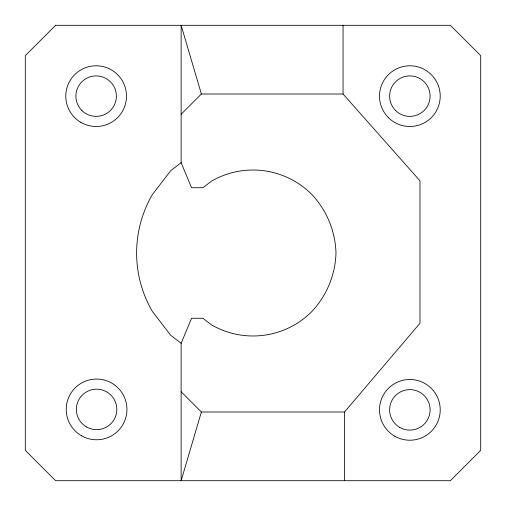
<?xml version="1.0" encoding="UTF-8"?>
<svg xmlns="http://www.w3.org/2000/svg" width="506" height="506" viewBox="0 0 506 506"><rect width="100%" height="100%" fill="white"/><g stroke="black" fill="none" stroke-linecap="round" stroke-linejoin="round"><path stroke-width="0.76" d="M181.135 391.758L201.375 411.998L181.135 480.7L181.135 343.296L191.572 318.274L202.912 318.274L211.508 324.865A82.984 82.984 0 0 0 311.677 311.677C326.712 295.751 335.351 274.891 335.984 253C335.351 231.109 326.712 210.249 311.677 194.323A82.984 82.984 0 0 0 211.508 181.135L202.912 187.726L191.572 187.726L181.135 162.704L181.135 25.3L201.375 94.002L181.135 114.242M344.542 480.7L344.542 411.998L419.98 323.239L419.98 180.819L343.055 94.002L343.055 25.3M181.211 162.647L170.705 170.705L152.211 194.81A116.38 116.38 0 0 0 152.211 311.19L170.705 335.295L181.211 343.353M201.375 94.002L343.055 94.002M201.375 411.998L344.542 411.998M55.66 25.3L25.3 55.66L25.3 450.34L55.66 480.7L450.34 480.7L480.7 450.34L480.7 55.66L450.34 25.3L55.66 25.3M86.469 426.937A20.24 20.24 0 0 0 116.829 409.411A20.24 20.24 0 0 0 86.469 391.884A20.24 20.24 0 0 0 86.469 426.937M81.827 110.453A20.24 20.24 0 0 0 115.691 101.377A20.24 20.24 0 0 0 90.903 76.589A20.24 20.24 0 0 0 81.827 110.453M395.547 110.453A20.24 20.24 0 0 0 429.411 101.377A20.24 20.24 0 0 0 404.623 76.589A20.24 20.24 0 0 0 395.547 110.453M399.74 427.387A20.24 20.24 0 0 0 430.1 409.86A20.24 20.24 0 0 0 399.74 392.333A20.24 20.24 0 0 0 399.74 427.387M81.409 435.704A30.36 30.36 0 0 0 126.949 409.411A30.36 30.36 0 0 0 81.409 383.118A30.36 30.36 0 0 0 81.409 435.704M394.68 436.153A30.36 30.36 0 0 0 440.22 409.86A30.36 30.36 0 0 0 394.68 383.567A30.36 30.36 0 0 0 394.68 436.153M80.96 122.433A30.36 30.36 0 0 0 126.5 96.14A30.36 30.36 0 0 0 80.96 69.847A30.36 30.36 0 0 0 80.96 122.433M388.393 117.607A30.36 30.36 0 0 0 439.183 103.996A30.36 30.36 0 0 0 402.004 66.817A30.36 30.36 0 0 0 388.393 117.607"/></g></svg>
